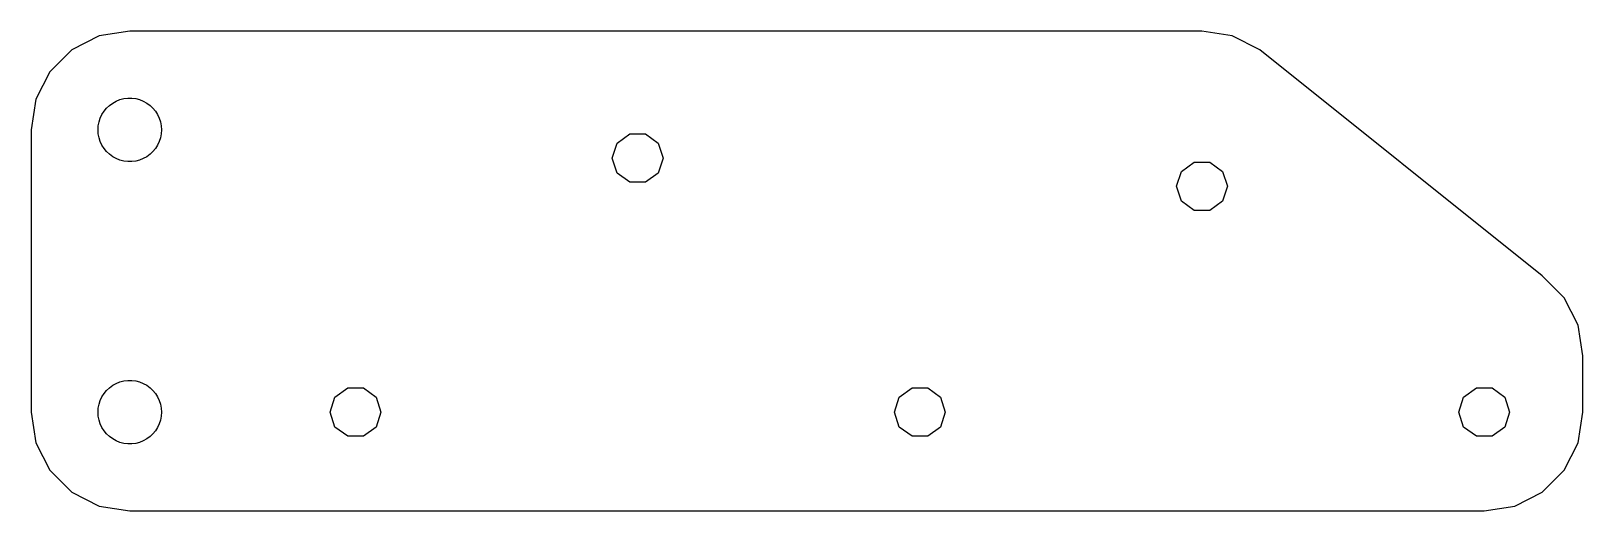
# Model space of a CAD drawing. Header units: metres. Extents: x 0 to 110, y 0 to 34.
import ezdxf

# ---------------------------------------------------------------- set-up
doc = ezdxf.new("R2010")
doc.units = ezdxf.units.M

msp = doc.modelspace()

# ---------------------------------------------------------------- linework, layer by layer
for p, q in [((4.83687, 33.6574), (2.8855, 32.6631)), ((7, 34), (4.83687, 33.6574)), ((82.9844, 34), (7, 34)), ((85.1475, 33.6574), (82.9844, 34)), ((87.0989, 32.6631), (85.1475, 33.6574)), ((2.8855, 32.6631), (1.33687, 31.1145)), ((107.114, 16.6506), (87.0989, 32.6631)), ((1.33687, 31.1145), (0.34259, 29.1631)), ((0.34259, 29.1631), (0, 27)), ((5.35982, 28.5402), (5.5658, 28.7336)), ((5.5658, 28.7336), (5.79439, 28.8997)), ((5.79439, 28.8997), (6.04199, 29.0359)), ((6.04199, 29.0359), (6.3047, 29.1399)), ((6.3047, 29.1399), (6.57838, 29.2101)), ((6.57838, 29.2101), (6.85872, 29.2456)), ((6.85872, 29.2456), (7.14127, 29.2456)), ((7.14127, 29.2456), (7.4216, 29.2101)), ((7.4216, 29.2101), (7.69528, 29.1399)), ((7.69528, 29.1399), (7.95799, 29.0359)), ((7.95799, 29.0359), (8.2056, 28.8997)), ((8.2056, 28.8997), (8.43419, 28.7336)), ((8.43419, 28.7336), (8.64017, 28.5402)), ((4.76773, 27.282), (4.82068, 27.5595)), ((4.82068, 27.5595), (4.90799, 27.8283)), ((4.90799, 27.8283), (5.02831, 28.0839)), ((5.02831, 28.0839), (5.1797, 28.3225)), ((5.1797, 28.3225), (5.35982, 28.5402)), ((8.64017, 28.5402), (8.82028, 28.3225)), ((8.82028, 28.3225), (8.97168, 28.0839)), ((8.97168, 28.0839), (9.092, 27.8283)), ((9.092, 27.8283), (9.17931, 27.5595)), ((9.17931, 27.5595), (9.23225, 27.282)), ((0, 27), (0, 7)), ((4.75, 27), (4.76773, 27.282)), ((4.76773, 26.718), (4.75, 27)), ((4.82068, 26.4404), (4.76773, 26.718)), ((4.90799, 26.1717), (4.82068, 26.4404)), ((9.17931, 26.4404), (9.092, 26.1717)), ((9.23225, 26.718), (9.17931, 26.4404)), ((9.23225, 27.282), (9.25, 27)), ((9.25, 27), (9.23225, 26.718)), ((41.5438, 26.058), (42.4438, 26.7119)), ((42.4438, 26.7119), (43.5562, 26.7119)), ((43.5562, 26.7119), (44.4562, 26.058)), ((5.02831, 25.916), (4.90799, 26.1717)), ((5.1797, 25.6775), (5.02831, 25.916)), ((5.35982, 25.4598), (5.1797, 25.6775)), ((5.5658, 25.2663), (5.35982, 25.4598)), ((8.64017, 25.4598), (8.43419, 25.2663)), ((8.82028, 25.6775), (8.64017, 25.4598)), ((8.97168, 25.916), (8.82028, 25.6775)), ((9.092, 26.1717), (8.97168, 25.916)), ((41.2, 25), (41.5438, 26.058)), ((44.4562, 26.058), (44.8, 25)), ((5.79439, 25.1003), (5.5658, 25.2663)), ((6.04199, 24.9641), (5.79439, 25.1003)), ((6.3047, 24.8601), (6.04199, 24.9641)), ((6.57838, 24.7898), (6.3047, 24.8601)), ((6.85872, 24.7544), (6.57838, 24.7898)), ((7.14127, 24.7544), (6.85872, 24.7544)), ((7.4216, 24.7898), (7.14127, 24.7544)), ((7.69528, 24.8601), (7.4216, 24.7898)), ((7.95799, 24.9641), (7.69528, 24.8601)), ((8.2056, 25.1003), (7.95799, 24.9641)), ((8.43419, 25.2663), (8.2056, 25.1003)), ((41.5438, 23.942), (41.2, 25)), ((44.8, 25), (44.4562, 23.942)), ((81.5438, 24.058), (82.4438, 24.7119)), ((82.4438, 24.7119), (83.5562, 24.7119)), ((83.5562, 24.7119), (84.4562, 24.058)), ((42.4438, 23.2881), (41.5438, 23.942)), ((43.5562, 23.2881), (42.4438, 23.2881)), ((44.4562, 23.942), (43.5562, 23.2881)), ((81.2, 23), (81.5438, 24.058)), ((84.4562, 24.058), (84.8, 23)), ((81.5438, 21.942), (81.2, 23)), ((84.8, 23), (84.4562, 21.942)), ((82.4438, 21.2881), (81.5438, 21.942)), ((83.5562, 21.2881), (82.4438, 21.2881)), ((84.4562, 21.942), (83.5562, 21.2881)), ((108.663, 15.102), (107.114, 16.6506)), ((109.657, 13.1506), (108.663, 15.102)), ((110, 10.9875), (109.657, 13.1506)), ((110, 7), (110, 10.9875)), ((5.5658, 8.73364), (5.79439, 8.89973)), ((5.79439, 8.89973), (6.04199, 9.03586)), ((6.04199, 9.03586), (6.3047, 9.13986)), ((6.3047, 9.13986), (6.57838, 9.21014)), ((6.57838, 9.21014), (6.85872, 9.24556)), ((6.85872, 9.24556), (7.14127, 9.24556)), ((7.14127, 9.24556), (7.4216, 9.21014)), ((7.4216, 9.21014), (7.69528, 9.13986)), ((7.69528, 9.13986), (7.95799, 9.03586)), ((7.95799, 9.03586), (8.2056, 8.89973)), ((8.2056, 8.89973), (8.43419, 8.73364)), ((4.82068, 7.55954), (4.90799, 7.82828)), ((4.90799, 7.82828), (5.02831, 8.08394)), ((5.02831, 8.08394), (5.1797, 8.32251)), ((5.1797, 8.32251), (5.35982, 8.54022)), ((5.35982, 8.54022), (5.5658, 8.73364)), ((8.43419, 8.73364), (8.64017, 8.54022)), ((8.64017, 8.54022), (8.82028, 8.32251)), ((8.82028, 8.32251), (8.97168, 8.08394)), ((8.97168, 8.08394), (9.092, 7.82828)), ((9.092, 7.82828), (9.17931, 7.55954)), ((21.2, 7), (21.5438, 8.058)), ((21.5438, 8.058), (22.4438, 8.7119)), ((22.4438, 8.7119), (23.5562, 8.7119)), ((23.5562, 8.7119), (24.4562, 8.058)), ((24.4562, 8.058), (24.8, 7)), ((61.2, 7), (61.5438, 8.058)), ((61.5438, 8.058), (62.4438, 8.7119)), ((62.4438, 8.7119), (63.5562, 8.7119)), ((63.5562, 8.7119), (64.4562, 8.058)), ((64.4562, 8.058), (64.8, 7)), ((101.2, 7), (101.544, 8.058)), ((101.544, 8.058), (102.444, 8.7119)), ((102.444, 8.7119), (103.556, 8.7119)), ((103.556, 8.7119), (104.456, 8.058)), ((104.456, 8.058), (104.8, 7)), ((0, 7), (0.34259, 4.83687)), ((4.75, 7), (4.76773, 7.282)), ((4.76773, 6.71799), (4.75, 7)), ((4.76773, 7.282), (4.82068, 7.55954)), ((4.82068, 6.44044), (4.76773, 6.71799)), ((9.17931, 7.55954), (9.23225, 7.282)), ((9.23225, 6.71799), (9.17931, 6.44044)), ((9.23225, 7.282), (9.25, 7)), ((9.25, 7), (9.23225, 6.71799)), ((21.5438, 5.94199), (21.2, 7)), ((24.8, 7), (24.4562, 5.94199)), ((61.5438, 5.94199), (61.2, 7)), ((64.8, 7), (64.4562, 5.94199)), ((101.544, 5.94199), (101.2, 7)), ((104.8, 7), (104.456, 5.94199)), ((109.657, 4.83687), (110, 7)), ((4.90799, 6.17171), (4.82068, 6.44044)), ((5.02831, 5.91605), (4.90799, 6.17171)), ((5.1797, 5.67747), (5.02831, 5.91605)), ((5.35982, 5.45976), (5.1797, 5.67747)), ((8.82028, 5.67747), (8.64017, 5.45976)), ((8.97168, 5.91605), (8.82028, 5.67747)), ((9.092, 6.17171), (8.97168, 5.91605)), ((9.17931, 6.44044), (9.092, 6.17171)), ((22.4438, 5.28809), (21.5438, 5.94199)), ((24.4562, 5.94199), (23.5562, 5.28809)), ((62.4438, 5.28809), (61.5438, 5.94199)), ((64.4562, 5.94199), (63.5562, 5.28809)), ((102.444, 5.28809), (101.544, 5.94199)), ((104.456, 5.94199), (103.556, 5.28809)), ((0.34259, 4.83687), (1.33687, 2.8855)), ((5.5658, 5.26634), (5.35982, 5.45976)), ((5.79439, 5.10025), (5.5658, 5.26634)), ((6.04199, 4.96413), (5.79439, 5.10025)), ((6.3047, 4.86012), (6.04199, 4.96413)), ((6.57838, 4.78984), (6.3047, 4.86012)), ((6.85872, 4.75443), (6.57838, 4.78984)), ((7.14127, 4.75443), (6.85872, 4.75443)), ((7.4216, 4.78984), (7.14127, 4.75443)), ((7.69528, 4.86012), (7.4216, 4.78984)), ((7.95799, 4.96413), (7.69528, 4.86012)), ((8.2056, 5.10025), (7.95799, 4.96413)), ((8.43419, 5.26634), (8.2056, 5.10025)), ((8.64017, 5.45976), (8.43419, 5.26634)), ((23.5562, 5.28809), (22.4438, 5.28809)), ((63.5562, 5.28809), (62.4438, 5.28809)), ((103.556, 5.28809), (102.444, 5.28809)), ((108.663, 2.8855), (109.657, 4.83687)), ((1.33687, 2.8855), (2.8855, 1.33687)), ((107.114, 1.33687), (108.663, 2.8855)), ((2.8855, 1.33687), (4.83687, 0.34259)), ((105.163, 0.34259), (107.114, 1.33687)), ((4.83687, 0.34259), (7, 0)), ((7, 0), (103, 0)), ((103, 0), (105.163, 0.34259))]:
    msp.add_line(p, q)

doc.saveas('drawing.dxf')
